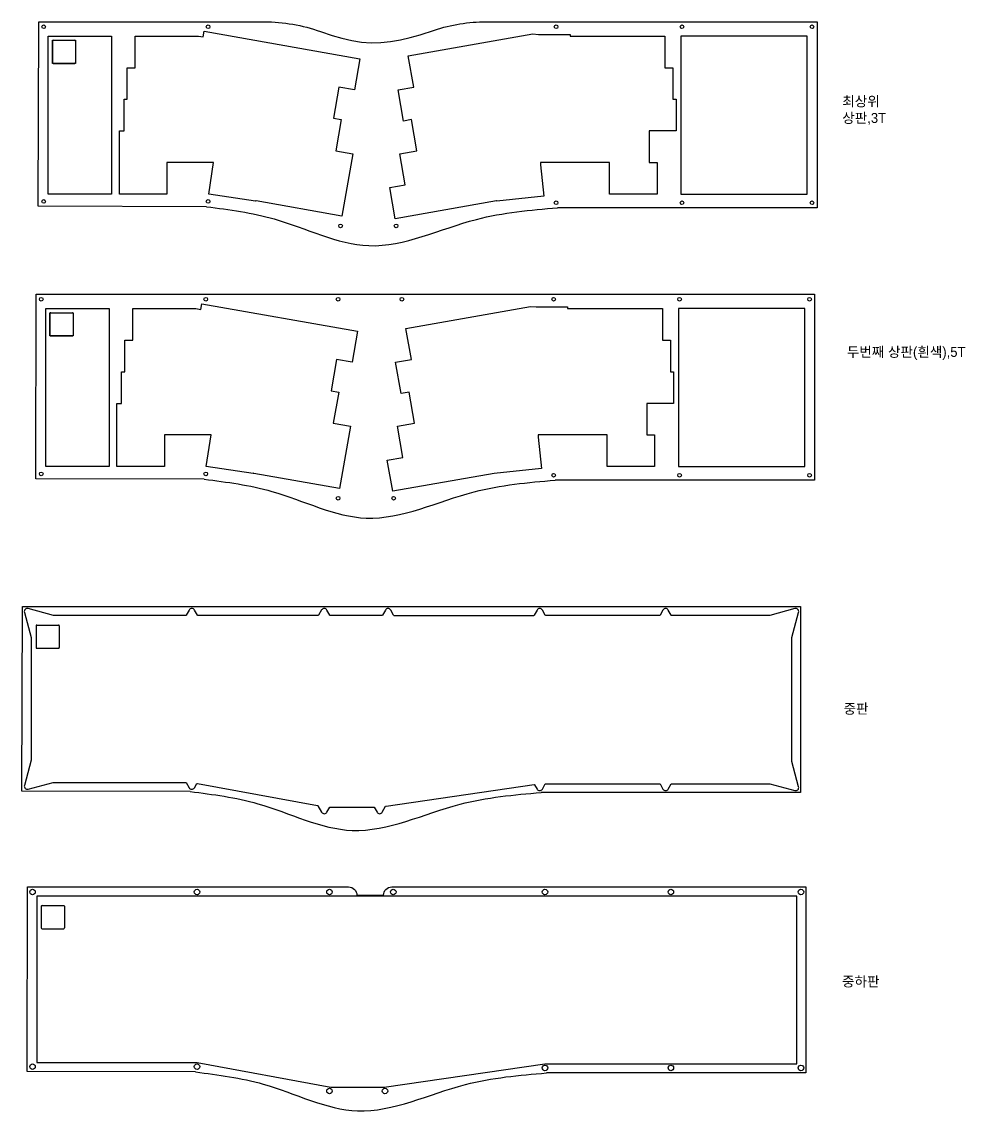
# Model space of a CAD drawing. Header units: millimetres. Extents: x 46 to 4458, y 59 to 1499.
# Drawn here: x 59 to 628, y 842 to 1499 of the extents above; entities that cross this region are included whole.
import ezdxf

# ---------------------------------------------------------------- set-up
doc = ezdxf.new("R2010")
doc.units = ezdxf.units.MM
doc.styles.get("Standard").update_dxf_attribs({"font": 'arial.ttf'})

msp = doc.modelspace()

# ---------------------------------------------------------------- linework, layer by layer
for p, q in [((77.8023, 1487.72696), (77.8023, 1474.72696)), ((78.3023, 1488.22696), (91.3023, 1488.22696)), ((91.8023, 1487.72696), (91.8023, 1474.72696)), ((78.3023, 1474.22696), (91.3023, 1474.22696)), ((76.33756, 1323.60151), (76.33756, 1310.60151)), ((76.83756, 1324.10151), (89.83756, 1324.10151)), ((90.33756, 1323.60151), (90.33756, 1310.60151)), ((76.83756, 1310.10151), (89.83756, 1310.10151)), ((67.94801, 1135.43341), (67.94801, 1122.43341)), ((68.44801, 1135.93341), (81.44801, 1135.93341)), ((81.94801, 1135.43341), (81.94801, 1122.43341)), ((68.44801, 1121.93341), (81.44801, 1121.93341)), ((71.11482, 966.5009), (71.11482, 953.5009)), ((71.11482, 966.5009), (71.11482, 953.5009)), ((71.61482, 967.0009), (84.61482, 967.0009)), ((71.61482, 967.0009), (84.61482, 967.0009)), ((85.11482, 966.5009), (85.11482, 953.5009)), ((85.11482, 966.5009), (85.11482, 953.5009)), ((71.61482, 953.0009), (84.61482, 953.0009)), ((71.61482, 953.0009), (84.61482, 953.0009)), ((164.01206, 866.66946), (62.5629, 866.97145)), ((531.63602, 866.10997), (375.35214, 866.10997))]:
    msp.add_line(p, q)
at = {"linetype": 'Continuous'}
for p, q in [((60.94875, 1143.52742), (65.01378, 1128.36718)), ((78.39947, 1141.75229), (63.24552, 1145.80232)), ((160.16681, 1144.97017), (158.39146, 1141.89517)), ((165.16644, 1141.84694), (163.39108, 1144.92194)), ((239.95181, 1145.0116), (238.17646, 1141.9366)), ((244.89967, 1141.89517), (243.12432, 1144.97017)), ((278.34118, 1144.97017), (276.56584, 1141.89518)), ((283.32086, 1141.89517), (281.5455, 1144.97019)), ((369.70155, 1144.97017), (367.9262, 1141.89517)), ((374.68119, 1141.89517), (372.90584, 1144.97017)), ((445.5343, 1144.97017), (443.75895, 1141.89517)), ((450.51395, 1141.89517), (448.7386, 1144.97017)), ((524.99039, 1145.83214), (509.83937, 1141.77243)), ((523.19629, 1128.41505), (527.24633, 1143.569)), ((78.55766, 1141.74517), (78.39947, 1141.75229)), ((158.13165, 1141.74517), (78.55766, 1141.74517)), ((158.39146, 1141.89517), (158.13165, 1141.74517)), ((165.40626, 1141.74517), (165.16644, 1141.84694)), ((237.88487, 1141.74517), (165.40626, 1141.74517)), ((238.17646, 1141.9366), (237.88487, 1141.74517)), ((245.15948, 1141.74517), (244.89967, 1141.89517)), ((276.30603, 1141.74517), (245.15948, 1141.74517)), ((276.56584, 1141.89518), (276.30603, 1141.74517)), ((283.58067, 1141.54517), (283.32086, 1141.89517)), ((367.66639, 1141.54517), (283.58067, 1141.54517)), ((367.9262, 1141.89517), (367.66639, 1141.54517)), ((374.941, 1141.74517), (374.68119, 1141.89517)), ((443.49914, 1141.74517), (374.941, 1141.74517)), ((443.75895, 1141.89517), (443.49914, 1141.74517)), ((450.77375, 1141.74517), (450.51395, 1141.89517)), ((509.63231, 1141.74517), (450.77375, 1141.74517)), ((509.83937, 1141.77243), (509.63231, 1141.74517)), ((65.01378, 1128.36718), (65.0211, 1128.2082)), ((65.0211, 1128.2082), (65.0211, 1054.67746)), ((523.1692, 1128.20861), (523.19629, 1128.41505)), ((523.1692, 1053.87936), (523.1692, 1128.20861)), ((64.99384, 1054.47041), (60.93414, 1039.31939)), ((65.0211, 1054.67746), (64.99384, 1054.47041)), ((523.19646, 1053.67231), (523.1692, 1053.87936)), ((527.25616, 1038.52129), (523.19646, 1053.67231)), ((63.19992, 1037.05361), (78.35094, 1041.11332)), ((78.35094, 1041.11332), (78.55799, 1041.14057)), ((78.55799, 1041.14057), (158.13165, 1041.14057)), ((158.13165, 1041.14057), (158.39146, 1040.99057)), ((158.39146, 1040.99057), (160.16681, 1037.91557)), ((163.3711, 1037.91557), (164.79188, 1040.37644)), ((164.79188, 1040.37644), (165.10769, 1040.52118)), ((165.10769, 1040.52118), (237.50812, 1027.16255)), ((278.81131, 1026.89099), (367.90679, 1039.84643)), ((367.90679, 1039.84643), (368.21071, 1039.69968)), ((368.21071, 1039.69968), (369.70155, 1037.11747)), ((372.90584, 1037.11747), (374.68119, 1040.19247)), ((374.68119, 1040.19247), (374.941, 1040.34247)), ((374.941, 1040.34247), (443.49914, 1040.34247)), ((443.49914, 1040.34247), (443.75895, 1040.19247)), ((443.75895, 1040.19247), (445.5343, 1037.11747)), ((448.7386, 1037.11747), (450.51395, 1040.19247)), ((450.51395, 1040.19247), (450.77375, 1040.34247)), ((450.77375, 1040.34247), (509.63231, 1040.34247)), ((509.63231, 1040.34247), (509.83937, 1040.31522)), ((509.83937, 1040.31522), (524.99039, 1036.25551)), ((237.50812, 1027.16255), (237.71194, 1027.01781)), ((237.71194, 1027.01781), (239.92003, 1023.19329)), ((243.12432, 1023.19329), (244.81263, 1026.11752)), ((244.81263, 1026.11752), (245.07243, 1026.26752)), ((245.07243, 1026.26752), (271.39306, 1026.26752)), ((271.39306, 1026.26752), (271.65287, 1026.11752)), ((271.65287, 1026.11752), (273.34118, 1023.19329)), ((276.37227, 1023.29329), (278.42241, 1026.84425)), ((278.42241, 1026.84425), (278.81131, 1026.89099))]:
    msp.add_line(p, q, dxfattribs=at)
for points in [[(170.69954, 1387.89552), (69.25038, 1388.19751), (69.57537, 1499.33873), (205.48809, 1499.33873, -0.086252794), (239.22863, 1493.47467), (246.35873, 1491.08095), (252.21016, 1489.39486), (258.06115, 1488.0392), (263.91571, 1487.10352), (269.7779, 1486.67729), (275.65082, 1486.80958), (281.53519, 1487.44104), (287.43129, 1488.49429), (293.33942, 1489.89196), (299.25989, 1491.55669), (307.8846, 1494.35714, -0.0794089), (339.05354, 1499.33873), (538.32349, 1499.33873), (538.32349, 1387.33603), (382.03962, 1387.33603)], [(62.5629, 866.97145), (62.8879, 978.11267), (256.17829, 978.11267, -0.414213562), (261.17829, 973.11267), (261.17829, 973.11267), (277.25829, 973.11267), (277.25829, 973.11267, -0.414213562), (282.25829, 978.11267), (531.63602, 978.11267), (531.63602, 866.10997)]]:
    msp.add_lwpolyline(points, format="xyb")
for points in [[(127.6648, 1490.75196), (165.7648, 1490.75196), (168.66643, 1490.24033), (169.26729, 1493.64803), (263.07023, 1477.10804), (259.76223, 1458.34745), (250.38194, 1460.00145), (247.07394, 1441.24086), (251.76409, 1440.41386), (248.45609, 1421.65327), (258.77442, 1419.83387), (252.15842, 1382.3127), (200.5668, 1391.40969), (200.24531, 1391.45774), (200.2279, 1391.34122), (171.96677, 1395.56487), (174.80441, 1414.55196), (146.7148, 1414.55196), (146.7148, 1395.50196), (118.1398, 1395.50196), (118.1398, 1433.60196), (120.9973, 1433.60196), (120.9973, 1452.65196), (122.9023, 1452.65196), (122.9023, 1471.70196), (127.6648, 1471.70196), (127.6648, 1490.75196)], [(292.15216, 1478.76204), (367.19451, 1491.99403), (370.5523, 1491.70446), (389.6023, 1491.70446), (389.6023, 1490.75196), (446.7523, 1490.75196), (446.7523, 1471.70196), (451.5148, 1471.70196), (451.5148, 1452.65196), (453.4198, 1452.65196), (453.4198, 1433.60196), (437.2273, 1433.60196), (437.2273, 1414.55196), (441.9898, 1414.55196), (441.9898, 1395.50196), (413.4148, 1395.50196), (413.4148, 1414.55196), (371.83524, 1414.55196), (371.83524, 1413.23578), (373.8265, 1394.29014), (345.40804, 1391.30324), (345.39552, 1391.42233), (345.2753, 1391.40969), (284.30339, 1380.6587), (280.99539, 1399.41929), (290.37568, 1401.07329), (287.06768, 1419.83387), (297.38601, 1421.65327), (294.07801, 1440.41386), (289.29182, 1439.56993), (285.98382, 1458.33051), (295.46016, 1460.00145), (292.15216, 1478.76204)], [(75.2773, 1490.75196), (113.3773, 1490.75196), (113.3773, 1395.50196), (75.2773, 1395.50196), (75.2773, 1490.75196)], [(126.20006, 1326.62651), (164.30006, 1326.62651), (167.20169, 1326.11488), (167.80256, 1329.52258), (261.6055, 1312.98259), (258.2975, 1294.222), (248.9172, 1295.876), (245.60921, 1277.11541), (250.29935, 1276.28841), (246.99136, 1257.52782), (257.30968, 1255.70842), (250.69368, 1218.18725), (199.10207, 1227.28424), (198.78058, 1227.33229), (198.76316, 1227.21577), (170.50203, 1231.43942), (173.33967, 1250.42651), (145.25006, 1250.42651), (145.25006, 1231.37651), (116.67506, 1231.37651), (116.67506, 1269.47651), (119.53256, 1269.47651), (119.53256, 1288.52651), (121.43756, 1288.52651), (121.43756, 1307.57651), (126.20006, 1307.57651), (126.20006, 1326.62651)], [(290.68743, 1314.63659), (365.72978, 1327.86858), (369.08756, 1327.57901), (388.13756, 1327.57901), (388.13756, 1326.62651), (445.28756, 1326.62651), (445.28756, 1307.57651), (450.05006, 1307.57651), (450.05006, 1288.52651), (451.95506, 1288.52651), (451.95506, 1269.47651), (435.76256, 1269.47651), (435.76256, 1250.42651), (440.52506, 1250.42651), (440.52506, 1231.37651), (411.95006, 1231.37651), (411.95006, 1250.42651), (370.3705, 1250.42651), (370.3705, 1249.11033), (372.36177, 1230.16469), (343.9433, 1227.17779), (343.93079, 1227.29688), (343.81056, 1227.28424), (282.83865, 1216.53325), (279.53065, 1235.29384), (288.91095, 1236.94784), (285.60295, 1255.70842), (295.92127, 1257.52782), (292.61327, 1276.28841), (287.82708, 1275.44448), (284.51908, 1294.20506), (293.99542, 1295.876), (290.68743, 1314.63659)], [(73.81256, 1326.62651), (111.91256, 1326.62651), (111.91256, 1231.37651), (73.81256, 1231.37651), (73.81256, 1326.62651)], [(164.93577, 872.40807), (245.54404, 857.53501), (277.67602, 857.53501), (374.47051, 871.60997), (526.13602, 871.60997), (526.13602, 972.61267), (68.38792, 972.61267), (68.38792, 872.40807), (164.93577, 872.40807)]]:
    msp.add_lwpolyline(points, dxfattribs=at)
for points in [[(77.8023, 1488.22696), (91.8023, 1488.22696), (91.8023, 1474.22696), (77.8023, 1474.22696)], [(456.2773, 1395.50196), (532.4773, 1395.50196), (532.4773, 1490.75196), (456.2773, 1490.75196)], [(76.33756, 1324.10151), (90.33756, 1324.10151), (90.33756, 1310.10151), (76.33756, 1310.10151)], [(454.81256, 1231.37651), (531.01256, 1231.37651), (531.01256, 1326.62651), (454.81256, 1326.62651)]]:
    msp.add_lwpolyline(points, close=True, dxfattribs=at)
for points in [[(169.2348, 1223.77007), (67.78564, 1224.07206), (68.11064, 1335.21328), (536.85876, 1335.21328), (536.85876, 1223.21058), (380.57488, 1223.21058)], [(160.84525, 1035.60196), (59.39608, 1035.90395), (59.72108, 1147.04517), (528.4692, 1147.04517), (528.4692, 1035.04247), (372.18533, 1035.04247)]]:
    msp.add_lwpolyline(points)
for centre in [(72.57539, 1496.33873), (171.62325, 1496.33873), (381.15799, 1496.33873), (456.99074, 1496.33873), (535.32349, 1496.33873), (72.57539, 1391.13413), (171.62325, 1391.13413), (381.15799, 1390.33603), (456.99074, 1390.33603), (535.32349, 1390.33603), (251.37646, 1376.41185), (284.79762, 1376.41185), (71.11066, 1332.21328), (170.15851, 1332.21328), (249.91173, 1332.21328), (288.33288, 1332.21328), (379.69325, 1332.21328), (455.526, 1332.21328), (533.85876, 1332.21328), (71.11066, 1227.00868), (170.15851, 1227.00868), (379.69325, 1226.21058), (455.526, 1226.21058), (533.85876, 1226.21058), (249.91173, 1212.2864), (283.33288, 1212.2864)]:
    msp.add_circle(centre, 1.1, dxfattribs=at)
for centre in [(65.88792, 975.11267), (164.93577, 975.11267), (244.68899, 975.11267), (283.11014, 975.11267), (374.47051, 975.11267), (450.30326, 975.11267), (528.63602, 975.11267), (65.88792, 869.90807), (164.93577, 869.90807), (374.47051, 869.10997), (450.30326, 869.10997), (528.63602, 869.10997), (244.68899, 855.18578), (278.11014, 855.18578)]:
    msp.add_circle(centre, 1.65)
for centre, start, end in [((78.3023, 1487.72696), 90, 180), ((91.3023, 1487.72696), 0, 90), ((78.3023, 1474.72696), 180, 270), ((91.3023, 1474.72696), 270, 0), ((76.83756, 1323.60151), 90, 180), ((89.83756, 1323.60151), 0, 90), ((76.83756, 1310.60151), 180, 270), ((89.83756, 1310.60151), 270, 0), ((68.44801, 1135.43341), 90, 180), ((81.44801, 1135.43341), 0, 90), ((68.44801, 1122.43341), 180, 270), ((81.44801, 1122.43341), 270, 0), ((71.61482, 966.5009), 90, 180), ((71.61482, 966.5009), 90, 180), ((84.61482, 966.5009), 0, 90), ((84.61482, 966.5009), 0, 90), ((71.61482, 953.5009), 180, 270), ((71.61482, 953.5009), 180, 270), ((84.61482, 953.5009), 270, 0), ((84.61482, 953.5009), 270, 0)]:
    msp.add_arc(centre, 0.5, start, end)
for centre, radius, start, end in [((62.69603, 1144.06022), 1.8267, 72.49371112, 196.95824921), ((161.76566, 1144.05786), 1.84082, 27.99512448, 150.29067633), ((241.52563, 1144.03843), 1.85039, 30.23433592, 148.26960332), ((279.94334, 1144.05233), 1.84645, 29.80808666, 150.19251718), ((371.30369, 1144.05212), 1.84654, 29.81334368, 150.18665632), ((447.13645, 1144.05236), 1.84642, 29.80687884, 150.19312116), ((525.47818, 1144.06243), 1.83571, 344.40735698, 105.41001154), ((62.72236, 1038.84184), 1.85089, 165.04784063, 284.95215937), ((161.76896, 1038.83339), 1.84642, 209.80687884, 330.19312116), ((525.47428, 1038.03739), 1.84642, 254.80687884, 15.19312116), ((371.30369, 1038.03529), 1.84642, 209.80687884, 330.19312116), ((447.13645, 1038.03529), 1.84642, 209.80687884, 330.19312116), ((241.52217, 1024.1111), 1.84642, 209.80687884, 330.19312116), ((274.8341, 1023.9291), 1.6644, 206.23718249, 337.54198777)]:
    msp.add_arc(centre, radius, start, end, dxfattribs=at)
for points in [[(170.69954, 1387.89552), (211.46553, 1380.5783), (268.29751, 1364.48026), (333.20156, 1380.29856), (382.03962, 1387.33603)], [(169.2348, 1223.77007), (210.00079, 1216.45285), (266.83277, 1200.35481), (331.73682, 1216.17311), (380.57488, 1223.21058)], [(160.84525, 1035.60196), (201.61124, 1028.28474), (258.44321, 1012.1867), (323.34727, 1028.005), (372.18533, 1035.04247)], [(164.01206, 866.66946), (204.77805, 859.35224), (261.61003, 843.2542), (326.51408, 859.07249), (375.35214, 866.10997)]]:
    msp.add_spline(points, degree=3)

# ---------------------------------------------------------------- texts
at = {"char_height": 6, "attachment_point": 1}
for s, width, insert in [('{\\fGulim|b0|i0|c129|p50;최상위 상판,3T}', 44.9730191, (553.53452, 1454.41296)), ('{\\fGulim|b0|i0|c129|p50;두번째 상판(흰색),5T}', 96.3950567, (556.28579, 1303.48181)), ('{\\fGulim|b0|i0|c129|p50;중판}', 73.7567699, (554.31246, 1088.51205)), ('{\\fGulim|b0|i0|c129|p50;중하판}', 93.9513843, (553.39056, 924.18066))]:
    msp.add_mtext_dynamic_manual_height_columns(s, width=width, gutter_width=12.5, heights=[0], dxfattribs=dict(at, insert=insert))

doc.saveas('drawing.dxf')
